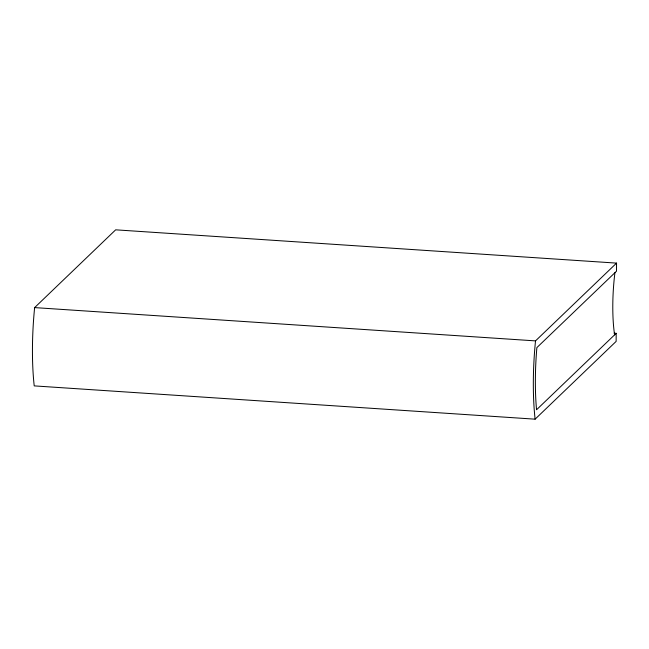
<?xml version="1.0" encoding="UTF-8"?>
<svg xmlns="http://www.w3.org/2000/svg" width="649" height="649" viewBox="0 0 649 649"><rect width="100%" height="100%" fill="white"/><g stroke="black" fill="none" stroke-linecap="round" stroke-linejoin="round"><path stroke-width="0.97" d="M616.185 333.326L616.136 341.398L535.109 419.173L34.219 385.887A104.935 24.792 -86.2 0 1 34.632 307.602L115.668 229.827L616.55 263.113L616.509 271.185L536.877 347.604L536.796 348.481A96.612 22.829 -86.2 0 0 536.48 409.024L536.553 409.754L616.185 333.326L614.165 333.197M535.109 419.173A104.935 24.792 -86.2 0 1 535.514 340.887L616.55 263.113M34.632 307.602L535.514 340.887M614.603 334.843A67.618 15.974 -86.2 0 1 614.928 272.694"/></g></svg>
